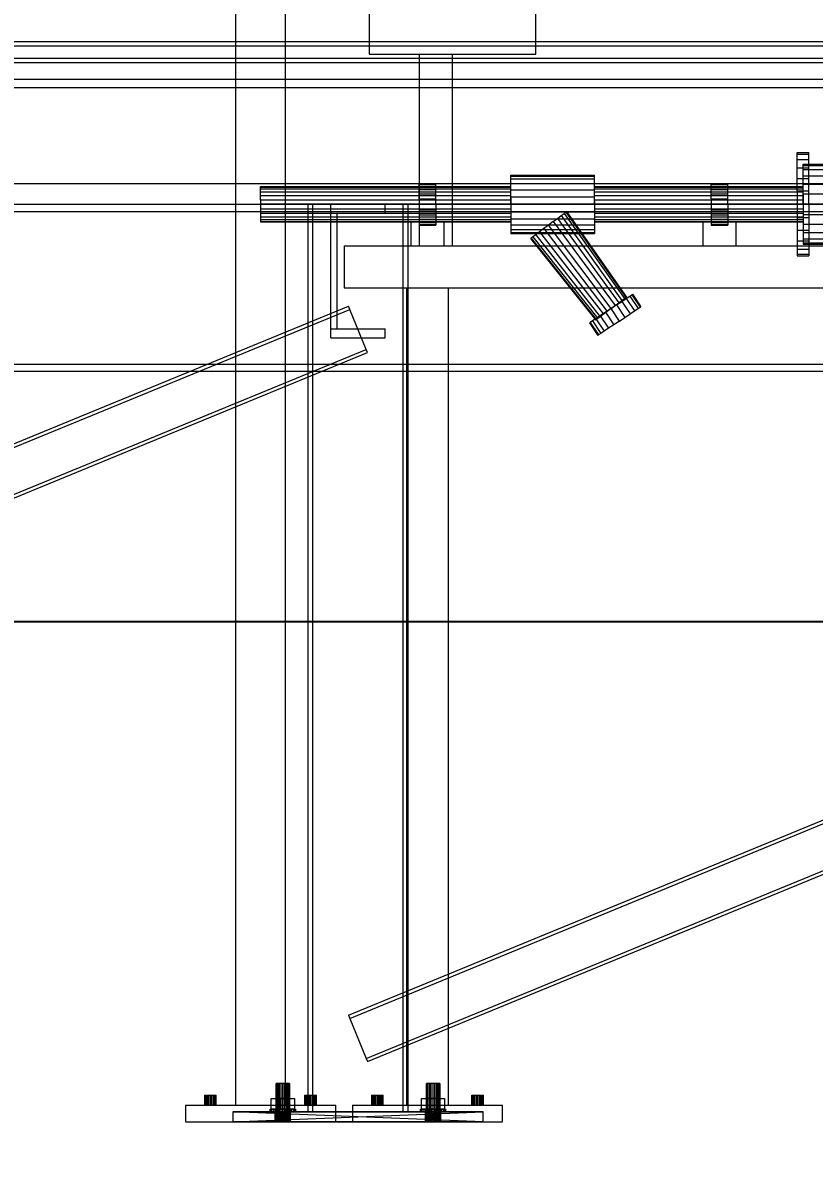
# Model space of a CAD drawing. Header units: millimetres. Extents: x -191664 to 191490, y -197311 to 10263.
# Drawn here: x 3140 to 4088, y -84243 to -82882 of the extents above; entities that cross this region are included whole.
import ezdxf

# ---------------------------------------------------------------- set-up
doc = ezdxf.new("R2010")
doc.units = ezdxf.units.MM
for name, color, linetype, lineweight in [('COTAS_O', 1, 'Continuous', 0), ('DET_mezcladora_lateral', 7, 'Continuous', 0), ('R15_COTAS_TRANSPORTE_P', 1, 'Continuous', 0)]:
    doc.layers.add(name, color=color, linetype=linetype, lineweight=lineweight)
doc.dimstyles.new('PLANTA_20', dxfattribs={"dimtxt": 50, "dimasz": 30, "dimexe": 30, "dimexo": 16, "dimgap": 20, "dimtad": 1, "dimtih": 1, "dimtoh": 1, "dimdec": 1, "dimzin": 0, "dimdsep": 46, "dimcen": 0.09, "dimadec": 0, "dimazin": 0, "dimtfac": 1, "dimtdec": 4, "dimtofl": 0, "dimtmove": 0, "dimatfit": 3, "dimfxl": 1, "dimtolj": 1, "dimtzin": 0, "dimarcsym": 0})

# ---------------------------------------------------------------- blocks, each defined once
blk = doc.blocks.new('*D59')
at = {"layer": 'COTAS_O', "color": 0, "lineweight": -2, "transparency": 16777216}
for p, q in [((1475, -83116), (1475, -83630)), ((7675, -83116), (7675, -83630)), ((1505, -83600), (7645, -83600))]:
    blk.add_line(p, q, dxfattribs=at)
at = {"layer": 'COTAS_O', "color": 0, "transparency": 16777216}
for points in [[(1505, -83595), (1505, -83605), (1475, -83600)], [(7645, -83595), (7645, -83605), (7675, -83600)]]:
    blk.add_solid(points, dxfattribs=at)
at = {"layer": 'Defpoints', "color": 0, "transparency": 16777216}
for p in [(1475, -83100), (7675, -83100), (7675, -83600)]:
    blk.add_point(p, dxfattribs=at)
blk = doc.blocks.new('*D133')
at = {"layer": 'Defpoints', "color": 0, "transparency": 16777216}
for p in [(439.7, -194148), (217.9, -194406.1), (-500, -194490), (-500, -194490), (500, -194490)]:
    blk.add_point(p, dxfattribs=at)
at = {"layer": 'R15_COTAS_TRANSPORTE_P', "color": 0, "lineweight": -2, "transparency": 16777216}
blk.add_arc((-500, -194490), 722.8, 2.3783, 17.6217, dxfattribs=at)
at = {"layer": 'R15_COTAS_TRANSPORTE_P', "color": 0, "transparency": 16777216}
for points in [[(184.1, -194272.8), (193.6, -194269.6), (179.2, -194242.8)], [(227.1, -194459.9), (217.2, -194460.1), (222.8, -194490)]]:
    blk.add_solid(points, dxfattribs=at)

msp = doc.modelspace()

# ---------------------------------------------------------------- linework, layer by layer
at = {"layer": 'DET_mezcladora_lateral', "color": 139, "true_color": 0x344b58}
for p, q in [((3395, -81590), (3395, -84180)), ((3455, -84180), (3455, -81590)), ((3555, -82750), (3555, -82920)), ((3755, -82920), (3755, -82750)), ((3555, -82920), (3755, -82920)), ((3615, -82920), (3655, -82920)), ((3615, -82920), (3615, -83150)), ((3655, -83150), (3655, -82920)), ((3605, -83121.2), (3645, -83121.2)), ((3605, -83121.2), (3605, -83150)), ((3645, -83150), (3645, -83121.2)), ((3955, -83121.2), (3995, -83121.2)), ((3955, -83121.2), (3955, -83150)), ((3995, -83150), (3995, -83121.2)), ((3525, -83150), (5825, -83150)), ((3525, -83150), (3525, -83200)), ((3605, -83150), (3645, -83150)), ((3615, -83150), (3655, -83150)), ((3955, -83150), (3995, -83150)), ((3525, -83200), (5825, -83200)), ((3600, -83200), (3650, -83200)), ((3600, -83200), (3600, -84180)), ((3650, -84180), (3650, -83200)), ((3335, -84180), (3515, -84180)), ((3335, -84180), (3335, -84200)), ((3395, -84180), (3455, -84180)), ((3515, -84200), (3515, -84180)), ((3535, -84180), (3715, -84180)), ((3535, -84180), (3535, -84200)), ((3600, -84180), (3650, -84180)), ((3715, -84200), (3715, -84180)), ((3335, -84200), (3515, -84200)), ((3535, -84200), (3715, -84200))]:
    msp.add_line(p, q, dxfattribs=at)
at = {"layer": 'DET_mezcladora_lateral', "color": 9, "true_color": 0xc6c9c8}
for p, q in [((1475, -82905), (7675, -82905)), ((1475, -82950), (7675, -82950))]:
    msp.add_line(p, q, dxfattribs=at)
at = {"layer": 'DET_mezcladora_lateral', "color": 253, "true_color": 0xa5a6aa}
for p, q in [((1500, -82910), (7075, -82910)), ((1500, -82930), (7075, -82930))]:
    msp.add_line(p, q, dxfattribs=at)
at = {"layer": 'DET_mezcladora_lateral', "color": 252, "true_color": 0x8b8c91}
msp.add_line((1475, -82925), (7675, -82925), dxfattribs=at)
at = {"layer": 'DET_mezcladora_lateral', "color": 251, "true_color": 0x64686b}
for p, q in [((1475, -82960), (7675, -82960)), ((1475, -83075), (7675, -83075))]:
    msp.add_line(p, q, dxfattribs=at)
at = {"layer": 'DET_mezcladora_lateral', "color": 9, "true_color": 0xb9c5c9}
for p, q in [((4068, -83040.11), (4068, -83038)), ((4068, -83038), (4082, -83038)), ((4068, -83046.31), (4068, -83040.11)), ((4068, -83040.11), (4082, -83040.11)), ((4082, -83040.11), (4082, -83038)), ((4082, -83046.31), (4082, -83040.11)), ((4068, -83056.16), (4068, -83046.31)), ((4068, -83046.31), (4082, -83046.31)), ((4068, -83069), (4068, -83056.16)), ((4068, -83056.16), (4082, -83056.16)), ((4075, -83053.64), (4075, -83052)), ((4075, -83052), (4255, -83052)), ((4075, -83058.43), (4075, -83053.64)), ((4075, -83053.64), (4255, -83053.64)), ((4082, -83056.16), (4082, -83046.31)), ((4082, -83069), (4082, -83056.16)), ((4068, -83083.95), (4068, -83069)), ((4068, -83069), (4082, -83069)), ((4075, -83066.06), (4075, -83058.43)), ((4075, -83058.43), (4255, -83058.43)), ((4075, -83076), (4075, -83066.06)), ((4075, -83066.06), (4255, -83066.06)), ((4082, -83083.95), (4082, -83069)), ((3615, -83075.85), (3615, -83075)), ((3615, -83075), (3635, -83075)), ((3615, -83078.35), (3615, -83075.85)), ((3615, -83075.85), (3635, -83075.85)), ((3615, -83082.32), (3615, -83078.35)), ((3615, -83078.35), (3635, -83078.35)), ((3615, -83087.5), (3615, -83082.32)), ((3615, -83082.32), (3635, -83082.32)), ((3635, -83075.85), (3635, -83075)), ((3635, -83078.35), (3635, -83075.85)), ((3635, -83082.32), (3635, -83078.35)), ((3635, -83087.5), (3635, -83082.32)), ((3965, -83075.85), (3965, -83075)), ((3965, -83075), (3985, -83075)), ((3965, -83078.35), (3965, -83075.85)), ((3965, -83075.85), (3985, -83075.85)), ((3965, -83082.32), (3965, -83078.35)), ((3965, -83078.35), (3985, -83078.35)), ((3965, -83087.5), (3965, -83082.32)), ((3965, -83082.32), (3985, -83082.32)), ((3985, -83075.85), (3985, -83075)), ((3985, -83078.35), (3985, -83075.85)), ((3985, -83082.32), (3985, -83078.35)), ((3985, -83087.5), (3985, -83082.32)), ((4068, -83083.95), (4068, -83100)), ((4068, -83083.95), (4082, -83083.95)), ((4075, -83087.58), (4075, -83076)), ((4075, -83076), (4255, -83076)), ((4082, -83100), (4082, -83083.95)), ((3615, -83093.53), (3615, -83087.5)), ((3615, -83087.5), (3635, -83087.5)), ((3615, -83093.53), (3615, -83100)), ((3615, -83093.53), (3635, -83093.53)), ((3635, -83093.53), (3635, -83087.5)), ((3635, -83100), (3635, -83093.53)), ((3965, -83093.53), (3965, -83087.5)), ((3965, -83087.5), (3985, -83087.5)), ((3965, -83093.53), (3965, -83100)), ((3965, -83093.53), (3985, -83093.53)), ((3985, -83093.53), (3985, -83087.5)), ((3985, -83100), (3985, -83093.53)), ((4075, -83087.58), (4075, -83100)), ((4075, -83087.58), (4255, -83087.58)), ((3615, -83100), (3615, -83106.47)), ((3635, -83100), (3615, -83100)), ((3615, -83106.47), (3615, -83112.5)), ((3615, -83106.47), (3635, -83106.47)), ((3635, -83100), (3635, -83106.47)), ((3635, -83106.47), (3635, -83112.5)), ((3965, -83100), (3965, -83106.47)), ((3985, -83100), (3965, -83100)), ((3965, -83106.47), (3965, -83112.5)), ((3965, -83106.47), (3985, -83106.47)), ((3985, -83100), (3985, -83106.47)), ((3985, -83106.47), (3985, -83112.5)), ((4068, -83100), (4068, -83116.05)), ((4082, -83100), (4068, -83100)), ((4075, -83100), (4075, -83112.42)), ((4255, -83100), (4075, -83100)), ((4082, -83100), (4082, -83116.05)), ((3615, -83112.5), (3615, -83117.68)), ((3615, -83112.5), (3635, -83112.5)), ((3615, -83117.68), (3615, -83121.65)), ((3615, -83117.68), (3635, -83117.68)), ((3615, -83121.65), (3615, -83124.15)), ((3615, -83121.65), (3635, -83121.65)), ((3615, -83124.15), (3615, -83125)), ((3615, -83124.15), (3635, -83124.15)), ((3635, -83112.5), (3635, -83117.68)), ((3635, -83117.68), (3635, -83121.65)), ((3635, -83121.65), (3635, -83124.15)), ((3635, -83124.15), (3635, -83125)), ((3965, -83112.5), (3965, -83117.68)), ((3965, -83112.5), (3985, -83112.5)), ((3965, -83117.68), (3965, -83121.65)), ((3965, -83117.68), (3985, -83117.68)), ((3965, -83121.65), (3965, -83124.15)), ((3965, -83121.65), (3985, -83121.65)), ((3965, -83124.15), (3965, -83125)), ((3965, -83124.15), (3985, -83124.15)), ((3985, -83112.5), (3985, -83117.68)), ((3985, -83117.68), (3985, -83121.65)), ((3985, -83121.65), (3985, -83124.15)), ((3985, -83124.15), (3985, -83125)), ((4068, -83116.05), (4068, -83131)), ((4068, -83116.05), (4082, -83116.05)), ((4075, -83112.42), (4075, -83124)), ((4075, -83112.42), (4255, -83112.42)), ((4075, -83124), (4075, -83133.94)), ((4075, -83124), (4255, -83124)), ((4082, -83116.05), (4082, -83131)), ((3615, -83125), (3635, -83125)), ((3965, -83125), (3985, -83125)), ((4068, -83131), (4068, -83143.84)), ((4068, -83131), (4082, -83131)), ((4075, -83133.94), (4075, -83141.57)), ((4075, -83133.94), (4255, -83133.94)), ((4082, -83131), (4082, -83143.84)), ((4068, -83143.84), (4068, -83153.69)), ((4068, -83143.84), (4082, -83143.84)), ((4075, -83141.57), (4075, -83146.36)), ((4075, -83141.57), (4255, -83141.57)), ((4075, -83146.36), (4075, -83148)), ((4075, -83146.36), (4255, -83146.36)), ((4075, -83148), (4255, -83148)), ((4082, -83143.84), (4082, -83153.69)), ((4068, -83153.69), (4068, -83159.89)), ((4068, -83153.69), (4082, -83153.69)), ((4068, -83159.89), (4068, -83162)), ((4068, -83159.89), (4082, -83159.89)), ((4068, -83162), (4082, -83162)), ((4082, -83153.69), (4082, -83159.89)), ((4082, -83159.89), (4082, -83162)), ((3851.68, -83220.55), (3857.9, -83216.4)), ((3857.9, -83216.4), (3863.24, -83212.84)), ((3857.9, -83216.4), (3867.9, -83231.4)), ((3863.24, -83212.84), (3867.34, -83210.11)), ((3863.24, -83212.84), (3873.24, -83227.84)), ((3867.34, -83210.11), (3869.91, -83208.39)), ((3867.34, -83210.11), (3877.34, -83225.11)), ((3869.91, -83208.39), (3870.79, -83207.8)), ((3869.91, -83208.39), (3879.91, -83223.39)), ((3870.79, -83207.8), (3880.79, -83222.8)), ((3832.1, -83233.6), (3826.76, -83237.16)), ((3838.32, -83229.45), (3832.1, -83233.6)), ((3832.1, -83233.6), (3842.1, -83248.6)), ((3845, -83225), (3838.32, -83229.45)), ((3838.32, -83229.45), (3848.32, -83244.45)), ((3851.68, -83220.55), (3845, -83225)), ((3855, -83240), (3845, -83225)), ((3851.68, -83220.55), (3861.68, -83235.55)), ((3861.68, -83235.55), (3867.9, -83231.4)), ((3867.9, -83231.4), (3873.24, -83227.84)), ((3873.24, -83227.84), (3877.34, -83225.11)), ((3877.34, -83225.11), (3879.91, -83223.39)), ((3879.91, -83223.39), (3880.79, -83222.8)), ((3820.09, -83241.61), (3819.21, -83242.2)), ((3819.21, -83242.2), (3829.21, -83257.2)), ((3822.66, -83239.89), (3820.09, -83241.61)), ((3820.09, -83241.61), (3830.09, -83256.61)), ((3826.76, -83237.16), (3822.66, -83239.89)), ((3822.66, -83239.89), (3832.66, -83254.89)), ((3826.76, -83237.16), (3836.76, -83252.16)), ((3848.32, -83244.45), (3842.1, -83248.6)), ((3855, -83240), (3848.32, -83244.45)), ((3855, -83240), (3861.68, -83235.55)), ((3830.09, -83256.61), (3829.21, -83257.2)), ((3832.66, -83254.89), (3830.09, -83256.61)), ((3836.76, -83252.16), (3832.66, -83254.89)), ((3842.1, -83248.6), (3836.76, -83252.16)), ((3358, -84168), (3358.24, -84168)), ((3358, -84168), (3358, -84180)), ((3358.24, -84168), (3358.94, -84168)), ((3358.24, -84180), (3358.24, -84168)), ((3358.94, -84168), (3360.05, -84168)), ((3358.94, -84180), (3358.94, -84168)), ((3360.05, -84168), (3361.5, -84168)), ((3360.05, -84180), (3360.05, -84168)), ((3361.5, -84168), (3363.19, -84168)), ((3361.5, -84180), (3361.5, -84168)), ((3363.19, -84168), (3365, -84168)), ((3363.19, -84180), (3363.19, -84168)), ((3365, -84168), (3366.81, -84168)), ((3365, -84180), (3365, -84168)), ((3366.81, -84168), (3368.5, -84168)), ((3366.81, -84180), (3366.81, -84168)), ((3368.5, -84168), (3369.95, -84168)), ((3368.5, -84180), (3368.5, -84168)), ((3369.95, -84168), (3371.06, -84168)), ((3369.95, -84180), (3369.95, -84168)), ((3371.06, -84168), (3371.76, -84168)), ((3371.06, -84180), (3371.06, -84168)), ((3371.76, -84168), (3372, -84168)), ((3371.76, -84180), (3371.76, -84168)), ((3372, -84180), (3372, -84168)), ((3478, -84168), (3478.24, -84168)), ((3478, -84168), (3478, -84180)), ((3478.24, -84168), (3478.94, -84168)), ((3478.24, -84180), (3478.24, -84168)), ((3478.94, -84168), (3480.05, -84168)), ((3478.94, -84180), (3478.94, -84168)), ((3480.05, -84168), (3481.5, -84168)), ((3480.05, -84180), (3480.05, -84168)), ((3481.5, -84168), (3483.19, -84168)), ((3481.5, -84180), (3481.5, -84168)), ((3483.19, -84168), (3485, -84168)), ((3483.19, -84180), (3483.19, -84168)), ((3485, -84168), (3486.81, -84168)), ((3485, -84180), (3485, -84168)), ((3486.81, -84168), (3488.5, -84168)), ((3486.81, -84180), (3486.81, -84168)), ((3488.5, -84168), (3489.95, -84168)), ((3488.5, -84180), (3488.5, -84168)), ((3489.95, -84168), (3491.06, -84168)), ((3489.95, -84180), (3489.95, -84168)), ((3491.06, -84168), (3491.76, -84168)), ((3491.06, -84180), (3491.06, -84168)), ((3491.76, -84168), (3492, -84168)), ((3491.76, -84180), (3491.76, -84168)), ((3492, -84180), (3492, -84168)), ((3558, -84168), (3558.24, -84168)), ((3558, -84168), (3558, -84180)), ((3558.24, -84168), (3558.94, -84168)), ((3558.24, -84180), (3558.24, -84168)), ((3558.94, -84168), (3560.05, -84168)), ((3558.94, -84180), (3558.94, -84168)), ((3560.05, -84168), (3561.5, -84168)), ((3560.05, -84180), (3560.05, -84168)), ((3561.5, -84168), (3563.19, -84168)), ((3561.5, -84180), (3561.5, -84168)), ((3563.19, -84168), (3565, -84168)), ((3563.19, -84180), (3563.19, -84168)), ((3565, -84168), (3566.81, -84168)), ((3565, -84180), (3565, -84168)), ((3566.81, -84168), (3568.5, -84168)), ((3566.81, -84180), (3566.81, -84168)), ((3568.5, -84168), (3569.95, -84168)), ((3568.5, -84180), (3568.5, -84168)), ((3569.95, -84168), (3571.06, -84168)), ((3569.95, -84180), (3569.95, -84168)), ((3571.06, -84168), (3571.76, -84168)), ((3571.06, -84180), (3571.06, -84168)), ((3571.76, -84168), (3572, -84168)), ((3571.76, -84180), (3571.76, -84168)), ((3572, -84180), (3572, -84168)), ((3678, -84168), (3678.24, -84168)), ((3678, -84168), (3678, -84180)), ((3678.24, -84168), (3678.94, -84168)), ((3678.24, -84180), (3678.24, -84168)), ((3678.94, -84168), (3680.05, -84168)), ((3678.94, -84180), (3678.94, -84168)), ((3680.05, -84168), (3681.5, -84168)), ((3680.05, -84180), (3680.05, -84168)), ((3681.5, -84168), (3683.19, -84168)), ((3681.5, -84180), (3681.5, -84168)), ((3683.19, -84168), (3685, -84168)), ((3683.19, -84180), (3683.19, -84168)), ((3685, -84168), (3686.81, -84168)), ((3685, -84180), (3685, -84168)), ((3686.81, -84168), (3688.5, -84168)), ((3686.81, -84180), (3686.81, -84168)), ((3688.5, -84168), (3689.95, -84168)), ((3688.5, -84180), (3688.5, -84168)), ((3689.95, -84168), (3691.06, -84168)), ((3689.95, -84180), (3689.95, -84168)), ((3691.06, -84168), (3691.76, -84168)), ((3691.06, -84180), (3691.06, -84168)), ((3691.76, -84168), (3692, -84168)), ((3691.76, -84180), (3691.76, -84168)), ((3692, -84180), (3692, -84168)), ((3358.24, -84180), (3358, -84180)), ((3358.24, -84180), (3358.94, -84180)), ((3358.94, -84180), (3360.05, -84180)), ((3360.05, -84180), (3361.5, -84180)), ((3361.5, -84180), (3363.19, -84180)), ((3363.19, -84180), (3365, -84180)), ((3365, -84180), (3366.81, -84180)), ((3366.81, -84180), (3368.5, -84180)), ((3368.5, -84180), (3369.95, -84180)), ((3369.95, -84180), (3371.06, -84180)), ((3371.06, -84180), (3371.76, -84180)), ((3371.76, -84180), (3372, -84180)), ((3478.24, -84180), (3478, -84180)), ((3478.24, -84180), (3478.94, -84180)), ((3478.94, -84180), (3480.05, -84180)), ((3480.05, -84180), (3481.5, -84180)), ((3481.5, -84180), (3483.19, -84180)), ((3483.19, -84180), (3485, -84180)), ((3485, -84180), (3486.81, -84180)), ((3486.81, -84180), (3488.5, -84180)), ((3488.5, -84180), (3489.95, -84180)), ((3489.95, -84180), (3491.06, -84180)), ((3491.06, -84180), (3491.76, -84180)), ((3491.76, -84180), (3492, -84180)), ((3558.24, -84180), (3558, -84180)), ((3558.24, -84180), (3558.94, -84180)), ((3558.94, -84180), (3560.05, -84180)), ((3560.05, -84180), (3561.5, -84180)), ((3561.5, -84180), (3563.19, -84180)), ((3563.19, -84180), (3565, -84180)), ((3565, -84180), (3566.81, -84180)), ((3566.81, -84180), (3568.5, -84180)), ((3568.5, -84180), (3569.95, -84180)), ((3569.95, -84180), (3571.06, -84180)), ((3571.06, -84180), (3571.76, -84180)), ((3571.76, -84180), (3572, -84180)), ((3678.24, -84180), (3678, -84180)), ((3678.24, -84180), (3678.94, -84180)), ((3678.94, -84180), (3680.05, -84180)), ((3680.05, -84180), (3681.5, -84180)), ((3681.5, -84180), (3683.19, -84180)), ((3683.19, -84180), (3685, -84180)), ((3685, -84180), (3686.81, -84180)), ((3686.81, -84180), (3688.5, -84180)), ((3688.5, -84180), (3689.95, -84180)), ((3689.95, -84180), (3691.06, -84180)), ((3691.06, -84180), (3691.76, -84180)), ((3691.76, -84180), (3692, -84180))]:
    msp.add_line(p, q, dxfattribs=at)
at = {"layer": 'DET_mezcladora_lateral', "color": 55, "true_color": 0xb2944d}
for p, q in [((3725, -83066.19), (3725, -83065)), ((3725, -83065), (3825, -83065)), ((3725, -83069.69), (3725, -83066.19)), ((3725, -83066.19), (3825, -83066.19)), ((3725, -83075.25), (3725, -83069.69)), ((3725, -83069.69), (3825, -83069.69)), ((3825, -83066.19), (3825, -83065)), ((3825, -83069.69), (3825, -83066.19)), ((3825, -83075.25), (3825, -83069.69)), ((3725, -83082.5), (3725, -83075.25)), ((3725, -83075.25), (3825, -83075.25)), ((3725, -83090.94), (3725, -83082.5)), ((3725, -83082.5), (3825, -83082.5)), ((3825, -83082.5), (3825, -83075.25)), ((3825, -83090.94), (3825, -83082.5)), ((3725, -83090.94), (3725, -83100)), ((3725, -83090.94), (3825, -83090.94)), ((3825, -83100), (3825, -83090.94)), ((3725, -83100), (3725, -83109.06)), ((3825, -83100), (3725, -83100)), ((3725, -83109.06), (3725, -83117.5)), ((3725, -83109.06), (3825, -83109.06)), ((3785.27, -83113.54), (3788.71, -83110.97)), ((3788.71, -83110.97), (3790.86, -83109.35)), ((3788.71, -83110.97), (3860.93, -83213.05)), ((3790.86, -83109.35), (3791.6, -83108.8)), ((3790.86, -83109.35), (3862.77, -83211.67)), ((3791.6, -83108.8), (3863.4, -83211.2)), ((3825, -83100), (3825, -83109.06)), ((3825, -83109.06), (3825, -83117.5)), ((3725, -83117.5), (3725, -83124.75)), ((3725, -83117.5), (3825, -83117.5)), ((3725, -83124.75), (3725, -83130.31)), ((3725, -83124.75), (3825, -83124.75)), ((3775.59, -83120.81), (3770, -83125)), ((3775.59, -83120.81), (3780.8, -83116.9)), ((3775.59, -83120.81), (3849.76, -83221.43)), ((3780.8, -83116.9), (3785.27, -83113.54)), ((3780.8, -83116.9), (3854.2, -83218.1)), ((3785.27, -83113.54), (3858.01, -83215.24)), ((3825, -83117.5), (3825, -83124.75)), ((3825, -83124.75), (3825, -83130.31)), ((3725, -83130.31), (3725, -83133.81)), ((3725, -83130.31), (3825, -83130.31)), ((3725, -83133.81), (3725, -83135)), ((3725, -83133.81), (3825, -83133.81)), ((3725, -83135), (3825, -83135)), ((3754.73, -83136.46), (3751.29, -83139.03)), ((3759.2, -83133.1), (3754.73, -83136.46)), ((3754.73, -83136.46), (3831.99, -83234.76)), ((3764.41, -83129.19), (3759.2, -83133.1)), ((3759.2, -83133.1), (3835.8, -83231.9)), ((3770, -83125), (3764.41, -83129.19)), ((3764.41, -83129.19), (3840.24, -83228.57)), ((3845, -83225), (3770, -83125)), ((3825, -83130.31), (3825, -83133.81)), ((3825, -83133.81), (3825, -83135)), ((3749.14, -83140.65), (3748.4, -83141.2)), ((3748.4, -83141.2), (3826.6, -83238.8)), ((3751.29, -83139.03), (3749.14, -83140.65)), ((3749.14, -83140.65), (3827.23, -83238.33)), ((3751.29, -83139.03), (3829.07, -83236.95)), ((3849.76, -83221.43), (3854.2, -83218.1)), ((3854.2, -83218.1), (3858.01, -83215.24)), ((3858.01, -83215.24), (3860.93, -83213.05)), ((3860.93, -83213.05), (3862.77, -83211.67)), ((3862.77, -83211.67), (3863.4, -83211.2)), ((3835.8, -83231.9), (3831.99, -83234.76)), ((3840.24, -83228.57), (3835.8, -83231.9)), ((3845, -83225), (3840.24, -83228.57)), ((3845, -83225), (3849.76, -83221.43)), ((3827.23, -83238.33), (3826.6, -83238.8)), ((3829.07, -83236.95), (3827.23, -83238.33)), ((3831.99, -83234.76), (3829.07, -83236.95))]:
    msp.add_line(p, q, dxfattribs=at)
at = {"layer": 'DET_mezcladora_lateral', "color": 134, "true_color": 0x238fa9}
for p, q in [((3425, -83079.52), (3425, -83078.8)), ((3425, -83078.8), (3725, -83078.8)), ((3425, -83081.64), (3425, -83079.52)), ((3425, -83079.52), (3725, -83079.52)), ((3425, -83085.01), (3425, -83081.64)), ((3425, -83081.64), (3725, -83081.64)), ((3725, -83079.52), (3725, -83078.8)), ((3725, -83081.64), (3725, -83079.52)), ((3725, -83085.01), (3725, -83081.64)), ((3825, -83079.52), (3825, -83078.8)), ((3825, -83078.8), (4075, -83078.8)), ((3825, -83081.64), (3825, -83079.52)), ((3825, -83079.52), (4075, -83079.52)), ((3825, -83085.01), (3825, -83081.64)), ((3825, -83081.64), (4075, -83081.64)), ((4075, -83079.52), (4075, -83078.8)), ((4075, -83081.64), (4075, -83079.52)), ((4075, -83085.01), (4075, -83081.64)), ((3425, -83089.4), (3425, -83085.01)), ((3425, -83085.01), (3725, -83085.01)), ((3425, -83094.51), (3425, -83089.4)), ((3425, -83089.4), (3725, -83089.4)), ((3425, -83094.51), (3425, -83100)), ((3425, -83094.51), (3725, -83094.51)), ((3725, -83089.4), (3725, -83085.01)), ((3725, -83094.51), (3725, -83089.4)), ((3725, -83100), (3725, -83094.51)), ((3825, -83089.4), (3825, -83085.01)), ((3825, -83085.01), (4075, -83085.01)), ((3825, -83094.51), (3825, -83089.4)), ((3825, -83089.4), (4075, -83089.4)), ((3825, -83094.51), (3825, -83100)), ((3825, -83094.51), (4075, -83094.51)), ((4075, -83089.4), (4075, -83085.01)), ((4075, -83094.51), (4075, -83089.4)), ((4075, -83100), (4075, -83094.51)), ((3425, -83100), (3425, -83105.49)), ((3725, -83100), (3425, -83100)), ((3425, -83105.49), (3425, -83110.6)), ((3425, -83105.49), (3725, -83105.49)), ((3425, -83110.6), (3425, -83114.99)), ((3425, -83110.6), (3725, -83110.6)), ((3725, -83100), (3725, -83105.49)), ((3725, -83105.49), (3725, -83110.6)), ((3725, -83110.6), (3725, -83114.99)), ((3825, -83100), (3825, -83105.49)), ((4075, -83100), (3825, -83100)), ((3825, -83105.49), (3825, -83110.6)), ((3825, -83105.49), (4075, -83105.49)), ((3825, -83110.6), (3825, -83114.99)), ((3825, -83110.6), (4075, -83110.6)), ((4075, -83100), (4075, -83105.49)), ((4075, -83105.49), (4075, -83110.6)), ((4075, -83110.6), (4075, -83114.99)), ((3425, -83114.99), (3425, -83118.36)), ((3425, -83114.99), (3725, -83114.99)), ((3425, -83118.36), (3425, -83120.48)), ((3425, -83118.36), (3725, -83118.36)), ((3425, -83120.48), (3425, -83121.2)), ((3425, -83120.48), (3725, -83120.48)), ((3425, -83121.2), (3725, -83121.2)), ((3725, -83114.99), (3725, -83118.36)), ((3725, -83118.36), (3725, -83120.48)), ((3725, -83120.48), (3725, -83121.2)), ((3825, -83114.99), (3825, -83118.36)), ((3825, -83114.99), (4075, -83114.99)), ((3825, -83118.36), (3825, -83120.48)), ((3825, -83118.36), (4075, -83118.36)), ((3825, -83120.48), (3825, -83121.2)), ((3825, -83120.48), (4075, -83120.48)), ((3825, -83121.2), (4075, -83121.2)), ((4075, -83114.99), (4075, -83118.36)), ((4075, -83118.36), (4075, -83120.48)), ((4075, -83120.48), (4075, -83121.2))]:
    msp.add_line(p, q, dxfattribs=at)
at = {"layer": 'DET_mezcladora_lateral', "color": 8, "true_color": 0x667b86}
for p, q in [((1400, -83100), (7720, -83100)), ((1400, -83108.5), (7720, -83108.5)), ((1475, -83100), (7675, -83100)), ((1475, -83108.5), (7675, -83108.5)), ((3481.67, -83100), (3601.67, -83100)), ((3481.67, -83100), (3481.67, -84188)), ((3481.67, -83100), (3487.67, -83100)), ((3487.67, -84188), (3487.67, -83100)), ((3509.17, -83100), (3574.17, -83100)), ((3509.17, -83110.5), (3509.17, -83100)), ((3509.17, -83110.5), (3574.17, -83110.5)), ((3509.17, -83110.5), (3516.67, -83110.5)), ((3509.17, -83249.5), (3509.17, -83110.5)), ((3516.67, -83249.5), (3516.67, -83110.5)), ((3574.17, -83110.5), (3574.17, -83100)), ((3595.67, -83100), (3601.67, -83100)), ((3595.67, -83100), (3595.67, -84188)), ((3601.67, -84188), (3601.67, -83100)), ((1463.59, -84072.26), (3530.26, -83222.26)), ((1465.11, -84075.95), (3531.78, -83225.95)), ((3531.78, -83225.95), (3530.26, -83222.26)), ((3530.26, -84072.26), (5596.92, -83222.26)), ((3551.56, -83274.05), (3531.78, -83225.95)), ((3531.78, -84075.95), (5598.44, -83225.95)), ((3509.17, -83249.5), (3574.17, -83249.5)), ((3509.17, -83260), (3509.17, -83249.5)), ((3509.17, -83249.5), (3516.67, -83249.5)), ((3509.17, -83260), (3574.17, -83260)), ((3574.17, -83260), (3574.17, -83249.5)), ((1484.89, -84124.05), (3551.56, -83274.05)), ((3553.08, -83277.74), (3551.56, -83274.05)), ((3551.56, -84124.05), (5618.22, -83274.05)), ((1486.41, -84127.74), (3553.08, -83277.74)), ((3553.08, -84127.74), (5619.74, -83277.74)), ((1400, -83291.5), (7720, -83291.5)), ((1400, -83300), (7720, -83300)), ((1475, -83291.5), (7675, -83291.5)), ((1475, -83300), (7675, -83300)), ((3530.26, -84072.26), (3531.78, -84075.95)), ((3531.78, -84075.95), (3551.56, -84124.05)), ((3551.56, -84124.05), (3553.08, -84127.74)), ((3481.67, -84188), (3601.67, -84188)), ((3481.67, -84188), (3487.67, -84188)), ((3595.67, -84188), (3601.67, -84188))]:
    msp.add_line(p, q, dxfattribs=at)
at = {"layer": 'DET_mezcladora_lateral', "color": 9, "true_color": 0xaeb9be}
for p, q in [((3443.94, -84154), (3443.67, -84154)), ((3443.67, -84200), (3443.67, -84154)), ((3444.74, -84154), (3443.94, -84154)), ((3443.94, -84200), (3443.94, -84154)), ((3446.01, -84154), (3444.74, -84154)), ((3444.74, -84200), (3444.74, -84154)), ((3447.67, -84154), (3446.01, -84154)), ((3446.01, -84200), (3446.01, -84154)), ((3449.6, -84154), (3447.67, -84154)), ((3447.67, -84200), (3447.67, -84154)), ((3451.67, -84154), (3449.6, -84154)), ((3449.6, -84200), (3449.6, -84154)), ((3453.74, -84154), (3451.67, -84154)), ((3451.67, -84200), (3451.67, -84154)), ((3455.67, -84154), (3453.74, -84154)), ((3453.74, -84200), (3453.74, -84154)), ((3457.32, -84154), (3455.67, -84154)), ((3455.67, -84200), (3455.67, -84154)), ((3458.59, -84154), (3457.32, -84154)), ((3457.32, -84200), (3457.32, -84154)), ((3459.39, -84154), (3458.59, -84154)), ((3458.59, -84200), (3458.59, -84154)), ((3459.67, -84154), (3459.39, -84154)), ((3459.39, -84200), (3459.39, -84154)), ((3459.67, -84154), (3459.67, -84200)), ((3623.94, -84154), (3623.67, -84154)), ((3623.67, -84200), (3623.67, -84154)), ((3624.74, -84154), (3623.94, -84154)), ((3623.94, -84200), (3623.94, -84154)), ((3626.01, -84154), (3624.74, -84154)), ((3624.74, -84200), (3624.74, -84154)), ((3627.67, -84154), (3626.01, -84154)), ((3626.01, -84200), (3626.01, -84154)), ((3629.6, -84154), (3627.67, -84154)), ((3627.67, -84200), (3627.67, -84154)), ((3631.67, -84154), (3629.6, -84154)), ((3629.6, -84200), (3629.6, -84154)), ((3633.74, -84154), (3631.67, -84154)), ((3631.67, -84200), (3631.67, -84154)), ((3635.67, -84154), (3633.74, -84154)), ((3633.74, -84200), (3633.74, -84154)), ((3637.32, -84154), (3635.67, -84154)), ((3635.67, -84200), (3635.67, -84154)), ((3638.59, -84154), (3637.32, -84154)), ((3637.32, -84200), (3637.32, -84154)), ((3639.39, -84154), (3638.59, -84154)), ((3638.59, -84200), (3638.59, -84154)), ((3639.67, -84154), (3639.39, -84154)), ((3639.39, -84200), (3639.39, -84154)), ((3639.67, -84154), (3639.67, -84200)), ((3443.94, -84200), (3443.67, -84200)), ((3444.74, -84200), (3443.94, -84200)), ((3446.01, -84200), (3444.74, -84200)), ((3447.67, -84200), (3446.01, -84200)), ((3449.6, -84200), (3447.67, -84200)), ((3451.67, -84200), (3449.6, -84200)), ((3453.74, -84200), (3451.67, -84200)), ((3455.67, -84200), (3453.74, -84200)), ((3457.32, -84200), (3455.67, -84200)), ((3458.59, -84200), (3457.32, -84200)), ((3459.39, -84200), (3458.59, -84200)), ((3459.39, -84200), (3459.67, -84200)), ((3623.94, -84200), (3623.67, -84200)), ((3624.74, -84200), (3623.94, -84200)), ((3626.01, -84200), (3624.74, -84200)), ((3627.67, -84200), (3626.01, -84200)), ((3629.6, -84200), (3627.67, -84200)), ((3631.67, -84200), (3629.6, -84200)), ((3633.74, -84200), (3631.67, -84200)), ((3635.67, -84200), (3633.74, -84200)), ((3637.32, -84200), (3635.67, -84200)), ((3638.59, -84200), (3637.32, -84200)), ((3639.39, -84200), (3638.59, -84200)), ((3639.39, -84200), (3639.67, -84200))]:
    msp.add_line(p, q, dxfattribs=at)
at = {"layer": 'DET_mezcladora_lateral', "color": 252, "true_color": 0x8ba19a}
for p, q in [((3437.82, -84185), (3437.82, -84172)), ((3437.82, -84172), (3444.74, -84172)), ((3437.82, -84172), (3443.67, -84172)), ((3447.67, -84172), (3443.67, -84172)), ((3443.67, -84172), (3443.67, -84185)), ((3444.74, -84185), (3444.74, -84172)), ((3444.74, -84172), (3458.59, -84172)), ((3444.74, -84172), (3447.67, -84172)), ((3455.67, -84172), (3447.67, -84172)), ((3447.67, -84172), (3447.67, -84185)), ((3459.67, -84172), (3455.67, -84172)), ((3455.67, -84172), (3455.67, -84185)), ((3458.59, -84172), (3455.67, -84172)), ((3458.59, -84185), (3458.59, -84172)), ((3458.59, -84172), (3465.52, -84172)), ((3459.67, -84185), (3459.67, -84172)), ((3459.67, -84172), (3465.52, -84172)), ((3465.52, -84172), (3465.52, -84185)), ((3617.82, -84185), (3617.82, -84172)), ((3617.82, -84172), (3624.74, -84172)), ((3617.82, -84172), (3623.67, -84172)), ((3627.67, -84172), (3623.67, -84172)), ((3623.67, -84172), (3623.67, -84185)), ((3624.74, -84185), (3624.74, -84172)), ((3624.74, -84172), (3638.59, -84172)), ((3624.74, -84172), (3627.67, -84172)), ((3635.67, -84172), (3627.67, -84172)), ((3627.67, -84172), (3627.67, -84185)), ((3639.67, -84172), (3635.67, -84172)), ((3635.67, -84172), (3635.67, -84185)), ((3638.59, -84172), (3635.67, -84172)), ((3638.59, -84185), (3638.59, -84172)), ((3638.59, -84172), (3645.52, -84172)), ((3639.67, -84185), (3639.67, -84172)), ((3639.67, -84172), (3645.52, -84172)), ((3645.52, -84172), (3645.52, -84185)), ((3436.67, -84188), (3436.67, -84185)), ((3436.67, -84185), (3437.18, -84185)), ((3436.67, -84185), (3442.67, -84185)), ((3437.18, -84188), (3437.18, -84185)), ((3437.18, -84185), (3438.68, -84185)), ((3437.18, -84185), (3442.97, -84185)), ((3444.74, -84185), (3437.82, -84185)), ((3443.67, -84185), (3437.82, -84185)), ((3438.68, -84188), (3438.68, -84185)), ((3438.68, -84185), (3441.06, -84185)), ((3438.68, -84185), (3443.87, -84185)), ((3441.06, -84188), (3441.06, -84185)), ((3441.06, -84185), (3444.17, -84185)), ((3441.06, -84185), (3445.3, -84185)), ((3442.97, -84185), (3442.67, -84185)), ((3442.67, -84185), (3442.67, -84188)), ((3443.87, -84185), (3442.97, -84185)), ((3442.97, -84185), (3442.97, -84188)), ((3443.67, -84185), (3447.67, -84185)), ((3445.3, -84185), (3443.87, -84185)), ((3443.87, -84185), (3443.87, -84188)), ((3444.17, -84188), (3444.17, -84185)), ((3444.17, -84185), (3447.78, -84185)), ((3444.17, -84185), (3447.17, -84185)), ((3458.59, -84185), (3444.74, -84185)), ((3447.67, -84185), (3444.74, -84185)), ((3447.17, -84185), (3445.3, -84185)), ((3445.3, -84185), (3445.3, -84188)), ((3449.34, -84185), (3447.17, -84185)), ((3447.17, -84185), (3447.17, -84188)), ((3447.67, -84185), (3455.67, -84185)), ((3447.78, -84188), (3447.78, -84185)), ((3447.78, -84185), (3451.67, -84185)), ((3447.78, -84185), (3449.34, -84185)), ((3451.67, -84185), (3449.34, -84185)), ((3449.34, -84185), (3449.34, -84188)), ((3451.67, -84188), (3451.67, -84185)), ((3451.67, -84185), (3455.55, -84185)), ((3454, -84185), (3451.67, -84185)), ((3456.17, -84185), (3454, -84185)), ((3454, -84185), (3454, -84188)), ((3455.55, -84185), (3454, -84185)), ((3455.55, -84188), (3455.55, -84185)), ((3455.55, -84185), (3459.17, -84185)), ((3455.67, -84185), (3459.67, -84185)), ((3455.67, -84185), (3458.59, -84185)), ((3458.03, -84185), (3456.17, -84185)), ((3456.17, -84185), (3456.17, -84188)), ((3459.17, -84185), (3456.17, -84185)), ((3459.46, -84185), (3458.03, -84185)), ((3458.03, -84185), (3458.03, -84188)), ((3462.27, -84185), (3458.03, -84185)), ((3465.52, -84185), (3458.59, -84185)), ((3459.17, -84188), (3459.17, -84185)), ((3459.17, -84185), (3462.27, -84185)), ((3460.36, -84185), (3459.46, -84185)), ((3459.46, -84185), (3459.46, -84188)), ((3464.66, -84185), (3459.46, -84185)), ((3465.52, -84185), (3459.67, -84185)), ((3460.67, -84185), (3460.36, -84185)), ((3460.36, -84185), (3460.36, -84188)), ((3466.16, -84185), (3460.36, -84185)), ((3460.67, -84188), (3460.67, -84185)), ((3460.67, -84185), (3466.67, -84185)), ((3462.27, -84188), (3462.27, -84185)), ((3462.27, -84185), (3464.66, -84185)), ((3464.66, -84188), (3464.66, -84185)), ((3464.66, -84185), (3466.16, -84185)), ((3466.16, -84188), (3466.16, -84185)), ((3466.16, -84185), (3466.67, -84185)), ((3466.67, -84185), (3466.67, -84188)), ((3616.67, -84188), (3616.67, -84185)), ((3616.67, -84185), (3617.18, -84185)), ((3616.67, -84185), (3622.67, -84185)), ((3617.18, -84188), (3617.18, -84185)), ((3617.18, -84185), (3618.68, -84185)), ((3617.18, -84185), (3622.97, -84185)), ((3624.74, -84185), (3617.82, -84185)), ((3623.67, -84185), (3617.82, -84185)), ((3618.68, -84188), (3618.68, -84185)), ((3618.68, -84185), (3621.06, -84185)), ((3618.68, -84185), (3623.87, -84185)), ((3621.06, -84188), (3621.06, -84185)), ((3621.06, -84185), (3624.17, -84185)), ((3621.06, -84185), (3625.3, -84185)), ((3622.97, -84185), (3622.67, -84185)), ((3622.67, -84185), (3622.67, -84188)), ((3623.87, -84185), (3622.97, -84185)), ((3622.97, -84185), (3622.97, -84188)), ((3623.67, -84185), (3627.67, -84185)), ((3625.3, -84185), (3623.87, -84185)), ((3623.87, -84185), (3623.87, -84188)), ((3624.17, -84188), (3624.17, -84185)), ((3624.17, -84185), (3627.78, -84185)), ((3624.17, -84185), (3627.17, -84185)), ((3638.59, -84185), (3624.74, -84185)), ((3627.67, -84185), (3624.74, -84185)), ((3627.17, -84185), (3625.3, -84185)), ((3625.3, -84185), (3625.3, -84188)), ((3629.34, -84185), (3627.17, -84185)), ((3627.17, -84185), (3627.17, -84188)), ((3627.67, -84185), (3635.67, -84185)), ((3627.78, -84188), (3627.78, -84185)), ((3627.78, -84185), (3631.67, -84185)), ((3627.78, -84185), (3629.34, -84185)), ((3631.67, -84185), (3629.34, -84185)), ((3629.34, -84185), (3629.34, -84188)), ((3631.67, -84188), (3631.67, -84185)), ((3631.67, -84185), (3635.55, -84185)), ((3634, -84185), (3631.67, -84185)), ((3636.17, -84185), (3634, -84185)), ((3634, -84185), (3634, -84188)), ((3635.55, -84185), (3634, -84185)), ((3635.55, -84188), (3635.55, -84185)), ((3635.55, -84185), (3639.17, -84185)), ((3635.67, -84185), (3639.67, -84185)), ((3635.67, -84185), (3638.59, -84185)), ((3638.03, -84185), (3636.17, -84185)), ((3636.17, -84185), (3636.17, -84188)), ((3639.17, -84185), (3636.17, -84185)), ((3639.46, -84185), (3638.03, -84185)), ((3638.03, -84185), (3638.03, -84188)), ((3642.27, -84185), (3638.03, -84185)), ((3645.52, -84185), (3638.59, -84185)), ((3639.17, -84188), (3639.17, -84185)), ((3639.17, -84185), (3642.27, -84185)), ((3640.36, -84185), (3639.46, -84185)), ((3639.46, -84185), (3639.46, -84188)), ((3644.66, -84185), (3639.46, -84185)), ((3645.52, -84185), (3639.67, -84185)), ((3640.67, -84185), (3640.36, -84185)), ((3640.36, -84185), (3640.36, -84188)), ((3646.16, -84185), (3640.36, -84185)), ((3640.67, -84188), (3640.67, -84185)), ((3640.67, -84185), (3646.67, -84185)), ((3642.27, -84188), (3642.27, -84185)), ((3642.27, -84185), (3644.66, -84185)), ((3644.66, -84188), (3644.66, -84185)), ((3644.66, -84185), (3646.16, -84185)), ((3646.16, -84188), (3646.16, -84185)), ((3646.16, -84185), (3646.67, -84185)), ((3646.67, -84185), (3646.67, -84188)), ((3437.18, -84188), (3436.67, -84188)), ((3442.67, -84188), (3436.67, -84188)), ((3438.68, -84188), (3437.18, -84188)), ((3442.97, -84188), (3437.18, -84188)), ((3441.06, -84188), (3438.68, -84188)), ((3443.87, -84188), (3438.68, -84188)), ((3444.17, -84188), (3441.06, -84188)), ((3445.3, -84188), (3441.06, -84188)), ((3442.67, -84188), (3442.97, -84188)), ((3442.97, -84188), (3443.87, -84188)), ((3443.87, -84188), (3445.3, -84188)), ((3447.78, -84188), (3444.17, -84188)), ((3447.17, -84188), (3444.17, -84188)), ((3445.3, -84188), (3447.17, -84188)), ((3447.17, -84188), (3449.34, -84188)), ((3451.67, -84188), (3447.78, -84188)), ((3449.34, -84188), (3447.78, -84188)), ((3449.34, -84188), (3451.67, -84188)), ((3455.55, -84188), (3451.67, -84188)), ((3451.67, -84188), (3454, -84188)), ((3454, -84188), (3456.17, -84188)), ((3454, -84188), (3455.55, -84188)), ((3459.17, -84188), (3455.55, -84188)), ((3456.17, -84188), (3458.03, -84188)), ((3456.17, -84188), (3459.17, -84188)), ((3458.03, -84188), (3459.46, -84188)), ((3458.03, -84188), (3462.27, -84188)), ((3462.27, -84188), (3459.17, -84188)), ((3459.46, -84188), (3460.36, -84188)), ((3459.46, -84188), (3464.66, -84188)), ((3460.36, -84188), (3460.67, -84188)), ((3460.36, -84188), (3466.16, -84188)), ((3466.67, -84188), (3460.67, -84188)), ((3464.66, -84188), (3462.27, -84188)), ((3466.16, -84188), (3464.66, -84188)), ((3466.67, -84188), (3466.16, -84188)), ((3617.18, -84188), (3616.67, -84188)), ((3622.67, -84188), (3616.67, -84188)), ((3618.68, -84188), (3617.18, -84188)), ((3622.97, -84188), (3617.18, -84188)), ((3621.06, -84188), (3618.68, -84188)), ((3623.87, -84188), (3618.68, -84188)), ((3624.17, -84188), (3621.06, -84188)), ((3625.3, -84188), (3621.06, -84188)), ((3622.67, -84188), (3622.97, -84188)), ((3622.97, -84188), (3623.87, -84188)), ((3623.87, -84188), (3625.3, -84188)), ((3627.78, -84188), (3624.17, -84188)), ((3627.17, -84188), (3624.17, -84188)), ((3625.3, -84188), (3627.17, -84188)), ((3627.17, -84188), (3629.34, -84188)), ((3631.67, -84188), (3627.78, -84188)), ((3629.34, -84188), (3627.78, -84188)), ((3629.34, -84188), (3631.67, -84188)), ((3635.55, -84188), (3631.67, -84188)), ((3631.67, -84188), (3634, -84188)), ((3634, -84188), (3636.17, -84188)), ((3634, -84188), (3635.55, -84188)), ((3639.17, -84188), (3635.55, -84188)), ((3636.17, -84188), (3638.03, -84188)), ((3636.17, -84188), (3639.17, -84188)), ((3638.03, -84188), (3639.46, -84188)), ((3638.03, -84188), (3642.27, -84188)), ((3642.27, -84188), (3639.17, -84188)), ((3639.46, -84188), (3640.36, -84188)), ((3639.46, -84188), (3644.66, -84188)), ((3640.36, -84188), (3640.67, -84188)), ((3640.36, -84188), (3646.16, -84188)), ((3646.67, -84188), (3640.67, -84188)), ((3644.66, -84188), (3642.27, -84188)), ((3646.16, -84188), (3644.66, -84188)), ((3646.67, -84188), (3646.16, -84188))]:
    msp.add_line(p, q, dxfattribs=at)
at = {"layer": 'DET_mezcladora_lateral', "color": 252, "true_color": 0x82929a}
for p, q in [((3442.67, -84188), (3391.67, -84188)), ((3391.67, -84188), (3442.84, -84188)), ((3391.67, -84188), (3443.35, -84188)), ((3391.67, -84188), (3444.18, -84188)), ((3391.67, -84188), (3445.3, -84188)), ((3391.67, -84188), (3446.67, -84188)), ((3391.67, -84188), (3448.22, -84188)), ((3391.67, -84188), (3449.91, -84188)), ((3391.67, -84188), (3451.67, -84188)), ((3391.67, -84188), (3453.42, -84188)), ((3691.67, -84188), (3391.67, -84188)), ((3391.67, -84188), (3455.11, -84188)), ((3391.67, -84188), (3456.67, -84188)), ((3391.67, -84188), (3458.03, -84188)), ((3691.67, -84200), (3391.67, -84188)), ((3391.67, -84188), (3391.67, -84200)), ((3391.67, -84200), (3691.67, -84188)), ((3442.84, -84188), (3442.67, -84188)), ((3442.67, -84200), (3442.84, -84188)), ((3442.67, -84200), (3442.67, -84188)), ((3442.84, -84200), (3442.67, -84188)), ((3443.35, -84188), (3442.84, -84188)), ((3442.84, -84200), (3443.35, -84188)), ((3442.84, -84200), (3442.84, -84188)), ((3443.35, -84200), (3442.84, -84188)), ((3444.18, -84188), (3443.35, -84188)), ((3443.35, -84200), (3444.18, -84188)), ((3443.35, -84200), (3443.35, -84188)), ((3444.18, -84200), (3443.35, -84188)), ((3445.3, -84188), (3444.18, -84188)), ((3444.18, -84188), (3458.03, -84188)), ((3444.18, -84200), (3445.3, -84188)), ((3444.18, -84200), (3444.18, -84188)), ((3445.3, -84200), (3444.18, -84188)), ((3446.67, -84188), (3445.3, -84188)), ((3445.3, -84188), (3458.03, -84188)), ((3445.3, -84188), (3631.67, -84188)), ((3445.3, -84188), (3633.42, -84188)), ((3445.3, -84188), (3635.11, -84188)), ((3445.3, -84188), (3636.67, -84188)), ((3445.3, -84188), (3638.03, -84188)), ((3445.3, -84200), (3446.67, -84188)), ((3445.3, -84200), (3445.3, -84188)), ((3446.67, -84200), (3445.3, -84188)), ((3448.22, -84188), (3446.67, -84188)), ((3446.67, -84188), (3638.03, -84188)), ((3446.67, -84200), (3448.22, -84188)), ((3446.67, -84200), (3446.67, -84188)), ((3448.22, -84200), (3446.67, -84188)), ((3449.91, -84188), (3448.22, -84188)), ((3448.22, -84188), (3638.03, -84188)), ((3448.22, -84200), (3449.91, -84188)), ((3448.22, -84200), (3448.22, -84188)), ((3449.91, -84200), (3448.22, -84188)), ((3451.67, -84188), (3449.91, -84188)), ((3449.91, -84188), (3691.67, -84188)), ((3449.91, -84188), (3638.03, -84188)), ((3449.91, -84200), (3451.67, -84188)), ((3449.91, -84200), (3449.91, -84188)), ((3451.67, -84200), (3449.91, -84188)), ((3451.67, -84188), (3453.42, -84188)), ((3622.67, -84188), (3451.67, -84188)), ((3622.84, -84188), (3451.67, -84188)), ((3623.35, -84188), (3451.67, -84188)), ((3451.67, -84188), (3691.67, -84188)), ((3624.18, -84188), (3451.67, -84188)), ((3625.3, -84188), (3451.67, -84188)), ((3626.67, -84188), (3451.67, -84188)), ((3628.22, -84188), (3451.67, -84188)), ((3629.91, -84188), (3451.67, -84188)), ((3631.67, -84188), (3451.67, -84188)), ((3451.67, -84188), (3638.03, -84188)), ((3451.67, -84200), (3453.42, -84188)), ((3451.67, -84200), (3451.67, -84188)), ((3453.42, -84200), (3451.67, -84188)), ((3453.42, -84188), (3455.11, -84188)), ((3622.67, -84188), (3453.42, -84188)), ((3622.84, -84188), (3453.42, -84188)), ((3453.42, -84200), (3455.11, -84188)), ((3453.42, -84200), (3453.42, -84188)), ((3455.11, -84200), (3453.42, -84188)), ((3455.11, -84188), (3456.67, -84188)), ((3622.67, -84188), (3455.11, -84188)), ((3622.84, -84188), (3455.11, -84188)), ((3455.11, -84200), (3456.67, -84188)), ((3455.11, -84200), (3455.11, -84188)), ((3456.67, -84200), (3455.11, -84188)), ((3456.67, -84188), (3458.03, -84188)), ((3622.67, -84188), (3456.67, -84188)), ((3622.84, -84188), (3456.67, -84188)), ((3691.67, -84188), (3456.67, -84188)), ((3456.67, -84188), (3631.67, -84188)), ((3456.67, -84200), (3458.03, -84188)), ((3456.67, -84200), (3456.67, -84188)), ((3458.03, -84200), (3456.67, -84188)), ((3458.03, -84188), (3459.15, -84188)), ((3622.67, -84188), (3458.03, -84188)), ((3622.84, -84188), (3458.03, -84188)), ((3458.03, -84188), (3631.67, -84188)), ((3458.03, -84200), (3459.15, -84188)), ((3458.03, -84200), (3458.03, -84188)), ((3459.15, -84200), (3458.03, -84188)), ((3459.15, -84188), (3459.98, -84188)), ((3622.67, -84188), (3459.15, -84188)), ((3622.84, -84188), (3459.15, -84188)), ((3459.15, -84188), (3631.67, -84188)), ((3459.15, -84200), (3459.98, -84188)), ((3459.15, -84200), (3459.15, -84188)), ((3459.98, -84200), (3459.15, -84188)), ((3459.98, -84188), (3460.49, -84188)), ((3622.67, -84188), (3459.98, -84188)), ((3622.84, -84188), (3459.98, -84188)), ((3459.98, -84188), (3631.67, -84188)), ((3459.98, -84200), (3460.49, -84188)), ((3459.98, -84200), (3459.98, -84188)), ((3460.49, -84200), (3459.98, -84188)), ((3460.49, -84188), (3460.67, -84188)), ((3622.67, -84188), (3460.49, -84188)), ((3622.84, -84188), (3460.49, -84188)), ((3460.49, -84188), (3631.67, -84188)), ((3460.49, -84200), (3460.67, -84188)), ((3460.49, -84200), (3460.49, -84188)), ((3460.67, -84200), (3460.49, -84188)), ((3460.67, -84188), (3622.67, -84188)), ((3622.84, -84188), (3460.67, -84188)), ((3460.67, -84188), (3623.35, -84188)), ((3460.67, -84188), (3624.18, -84188)), ((3460.67, -84188), (3625.3, -84188)), ((3460.67, -84188), (3626.67, -84188)), ((3460.67, -84188), (3628.22, -84188)), ((3460.67, -84188), (3629.91, -84188)), ((3460.67, -84188), (3631.67, -84188)), ((3460.67, -84188), (3460.67, -84200)), ((3622.67, -84188), (3622.84, -84188)), ((3622.67, -84200), (3622.84, -84188)), ((3622.67, -84200), (3622.67, -84188)), ((3622.84, -84200), (3622.67, -84188)), ((3623.35, -84188), (3622.84, -84188)), ((3622.84, -84200), (3623.35, -84188)), ((3622.84, -84200), (3622.84, -84188)), ((3623.35, -84200), (3622.84, -84188)), ((3624.18, -84188), (3623.35, -84188)), ((3623.35, -84200), (3624.18, -84188)), ((3623.35, -84200), (3623.35, -84188)), ((3624.18, -84200), (3623.35, -84188)), ((3625.3, -84188), (3624.18, -84188)), ((3624.18, -84200), (3625.3, -84188)), ((3624.18, -84200), (3624.18, -84188)), ((3625.3, -84200), (3624.18, -84188)), ((3626.67, -84188), (3625.3, -84188)), ((3625.3, -84200), (3626.67, -84188)), ((3625.3, -84200), (3625.3, -84188)), ((3626.67, -84200), (3625.3, -84188)), ((3628.22, -84188), (3626.67, -84188)), ((3626.67, -84188), (3691.67, -84188)), ((3626.67, -84200), (3628.22, -84188)), ((3626.67, -84200), (3626.67, -84188)), ((3628.22, -84200), (3626.67, -84188)), ((3629.91, -84188), (3628.22, -84188)), ((3628.22, -84188), (3691.67, -84188)), ((3628.22, -84200), (3629.91, -84188)), ((3628.22, -84200), (3628.22, -84188)), ((3629.91, -84200), (3628.22, -84188)), ((3631.67, -84188), (3629.91, -84188)), ((3629.91, -84188), (3691.67, -84188)), ((3629.91, -84200), (3631.67, -84188)), ((3629.91, -84200), (3629.91, -84188)), ((3631.67, -84200), (3629.91, -84188)), ((3691.67, -84188), (3631.67, -84188)), ((3633.42, -84188), (3631.67, -84188)), ((3631.67, -84188), (3638.03, -84188)), ((3631.67, -84188), (3639.15, -84188)), ((3631.67, -84188), (3639.98, -84188)), ((3631.67, -84188), (3640.49, -84188)), ((3631.67, -84188), (3640.67, -84188)), ((3631.67, -84200), (3633.42, -84188)), ((3631.67, -84200), (3631.67, -84188)), ((3633.42, -84200), (3631.67, -84188)), ((3691.67, -84188), (3633.42, -84188)), ((3635.11, -84188), (3633.42, -84188)), ((3633.42, -84188), (3640.67, -84188)), ((3633.42, -84200), (3635.11, -84188)), ((3633.42, -84200), (3633.42, -84188)), ((3635.11, -84200), (3633.42, -84188)), ((3691.67, -84188), (3635.11, -84188)), ((3636.67, -84188), (3635.11, -84188)), ((3640.67, -84188), (3635.11, -84188)), ((3635.11, -84200), (3636.67, -84188)), ((3635.11, -84200), (3635.11, -84188)), ((3636.67, -84200), (3635.11, -84188)), ((3691.67, -84188), (3636.67, -84188)), ((3638.03, -84188), (3636.67, -84188)), ((3640.67, -84188), (3636.67, -84188)), ((3636.67, -84200), (3638.03, -84188)), ((3636.67, -84200), (3636.67, -84188)), ((3638.03, -84200), (3636.67, -84188)), ((3691.67, -84188), (3638.03, -84188)), ((3639.15, -84188), (3638.03, -84188)), ((3640.67, -84188), (3638.03, -84188)), ((3638.03, -84200), (3639.15, -84188)), ((3638.03, -84200), (3638.03, -84188)), ((3639.15, -84200), (3638.03, -84188)), ((3691.67, -84188), (3639.15, -84188)), ((3639.98, -84188), (3639.15, -84188)), ((3640.67, -84188), (3639.15, -84188)), ((3639.15, -84200), (3639.98, -84188)), ((3639.15, -84200), (3639.15, -84188)), ((3639.98, -84200), (3639.15, -84188)), ((3691.67, -84188), (3639.98, -84188)), ((3640.49, -84188), (3639.98, -84188)), ((3639.98, -84200), (3640.49, -84188)), ((3639.98, -84200), (3639.98, -84188)), ((3640.49, -84200), (3639.98, -84188)), ((3691.67, -84188), (3640.49, -84188)), ((3640.67, -84188), (3640.49, -84188)), ((3640.49, -84200), (3640.67, -84188)), ((3640.49, -84200), (3640.49, -84188)), ((3640.67, -84200), (3640.49, -84188)), ((3691.67, -84188), (3640.67, -84188)), ((3640.67, -84188), (3640.67, -84200)), ((3691.67, -84200), (3691.67, -84188)), ((3391.67, -84200), (3442.67, -84200)), ((3442.84, -84200), (3391.67, -84200)), ((3443.35, -84200), (3391.67, -84200)), ((3444.18, -84200), (3391.67, -84200)), ((3445.3, -84200), (3391.67, -84200)), ((3446.67, -84200), (3391.67, -84200)), ((3448.22, -84200), (3391.67, -84200)), ((3449.91, -84200), (3391.67, -84200)), ((3451.67, -84200), (3391.67, -84200)), ((3453.42, -84200), (3391.67, -84200)), ((3391.67, -84200), (3691.67, -84200)), ((3455.11, -84200), (3391.67, -84200)), ((3456.67, -84200), (3391.67, -84200)), ((3458.03, -84200), (3391.67, -84200)), ((3442.67, -84200), (3442.84, -84200)), ((3442.84, -84200), (3443.35, -84200)), ((3443.35, -84200), (3444.18, -84200)), ((3444.18, -84200), (3445.3, -84200)), ((3458.03, -84200), (3444.18, -84200)), ((3445.3, -84200), (3446.67, -84200)), ((3458.03, -84200), (3445.3, -84200)), ((3631.67, -84200), (3445.3, -84200)), ((3633.42, -84200), (3445.3, -84200)), ((3635.11, -84200), (3445.3, -84200)), ((3636.67, -84200), (3445.3, -84200)), ((3638.03, -84200), (3445.3, -84200)), ((3446.67, -84200), (3448.22, -84200)), ((3638.03, -84200), (3446.67, -84200)), ((3448.22, -84200), (3449.91, -84200)), ((3638.03, -84200), (3448.22, -84200)), ((3449.91, -84200), (3451.67, -84200)), ((3691.67, -84200), (3449.91, -84200)), ((3638.03, -84200), (3449.91, -84200)), ((3453.42, -84200), (3451.67, -84200)), ((3451.67, -84200), (3622.67, -84200)), ((3451.67, -84200), (3622.84, -84200)), ((3451.67, -84200), (3623.35, -84200)), ((3691.67, -84200), (3451.67, -84200)), ((3451.67, -84200), (3624.18, -84200)), ((3451.67, -84200), (3625.3, -84200)), ((3451.67, -84200), (3626.67, -84200)), ((3451.67, -84200), (3628.22, -84200)), ((3451.67, -84200), (3629.91, -84200)), ((3451.67, -84200), (3631.67, -84200)), ((3638.03, -84200), (3451.67, -84200)), ((3455.11, -84200), (3453.42, -84200)), ((3453.42, -84200), (3622.67, -84200)), ((3453.42, -84200), (3622.84, -84200)), ((3456.67, -84200), (3455.11, -84200)), ((3455.11, -84200), (3622.67, -84200)), ((3455.11, -84200), (3622.84, -84200)), ((3458.03, -84200), (3456.67, -84200)), ((3456.67, -84200), (3622.67, -84200)), ((3456.67, -84200), (3622.84, -84200)), ((3456.67, -84200), (3691.67, -84200)), ((3631.67, -84200), (3456.67, -84200)), ((3459.15, -84200), (3458.03, -84200)), ((3458.03, -84200), (3622.67, -84200)), ((3458.03, -84200), (3622.84, -84200)), ((3631.67, -84200), (3458.03, -84200)), ((3459.98, -84200), (3459.15, -84200)), ((3459.15, -84200), (3622.67, -84200)), ((3459.15, -84200), (3622.84, -84200)), ((3631.67, -84200), (3459.15, -84200)), ((3460.49, -84200), (3459.98, -84200)), ((3459.98, -84200), (3622.67, -84200)), ((3459.98, -84200), (3622.84, -84200)), ((3631.67, -84200), (3459.98, -84200)), ((3460.67, -84200), (3460.49, -84200)), ((3460.49, -84200), (3622.67, -84200)), ((3460.49, -84200), (3622.84, -84200)), ((3631.67, -84200), (3460.49, -84200)), ((3622.67, -84200), (3460.67, -84200)), ((3460.67, -84200), (3622.84, -84200)), ((3623.35, -84200), (3460.67, -84200)), ((3624.18, -84200), (3460.67, -84200)), ((3625.3, -84200), (3460.67, -84200)), ((3626.67, -84200), (3460.67, -84200)), ((3628.22, -84200), (3460.67, -84200)), ((3629.91, -84200), (3460.67, -84200)), ((3631.67, -84200), (3460.67, -84200)), ((3622.84, -84200), (3622.67, -84200)), ((3622.84, -84200), (3623.35, -84200)), ((3623.35, -84200), (3624.18, -84200)), ((3624.18, -84200), (3625.3, -84200)), ((3625.3, -84200), (3626.67, -84200)), ((3626.67, -84200), (3628.22, -84200)), ((3691.67, -84200), (3626.67, -84200)), ((3628.22, -84200), (3629.91, -84200)), ((3691.67, -84200), (3628.22, -84200)), ((3629.91, -84200), (3631.67, -84200)), ((3691.67, -84200), (3629.91, -84200)), ((3631.67, -84200), (3691.67, -84200)), ((3631.67, -84200), (3633.42, -84200)), ((3638.03, -84200), (3631.67, -84200)), ((3639.15, -84200), (3631.67, -84200)), ((3639.98, -84200), (3631.67, -84200)), ((3640.49, -84200), (3631.67, -84200)), ((3640.67, -84200), (3631.67, -84200)), ((3633.42, -84200), (3691.67, -84200)), ((3633.42, -84200), (3635.11, -84200)), ((3640.67, -84200), (3633.42, -84200)), ((3635.11, -84200), (3691.67, -84200)), ((3635.11, -84200), (3636.67, -84200)), ((3635.11, -84200), (3640.67, -84200)), ((3636.67, -84200), (3691.67, -84200)), ((3636.67, -84200), (3638.03, -84200)), ((3636.67, -84200), (3640.67, -84200)), ((3638.03, -84200), (3691.67, -84200)), ((3638.03, -84200), (3639.15, -84200)), ((3638.03, -84200), (3640.67, -84200)), ((3639.15, -84200), (3691.67, -84200)), ((3639.15, -84200), (3639.98, -84200)), ((3639.15, -84200), (3640.67, -84200)), ((3639.98, -84200), (3691.67, -84200)), ((3639.98, -84200), (3640.49, -84200)), ((3640.49, -84200), (3691.67, -84200)), ((3640.49, -84200), (3640.67, -84200)), ((3640.67, -84200), (3691.67, -84200))]:
    msp.add_line(p, q, dxfattribs=at)

# ---------------------------------------------------------------- dimensions: what is measured, and where the dimension line sits
at = {"layer": 'COTAS_O'}
dim = msp.add_aligned_dim(p1=(1475, -83100), p2=(7675, -83100), distance=-500, text='<> O', dimstyle='PLANTA_20', dxfattribs=at)
dim.commit()
dim.dimension.update_dxf_attribs({"geometry": '*D59', "text_midpoint": (4575, -83600)})
at = {"layer": 'R15_COTAS_TRANSPORTE_P'}
dim = msp.add_angular_dim_2l(base=(217.89, -194406.09), line1=((-500, -194490), (500, -194490)), line2=((-500, -194490), (439.69, -194147.98)), dimstyle='PLANTA_20', dxfattribs=at)
dim.commit()
dim.dimension.update_dxf_attribs({"geometry": '*D133', "text_midpoint": (191490.46, -33543.69)})

doc.saveas('drawing.dxf')
